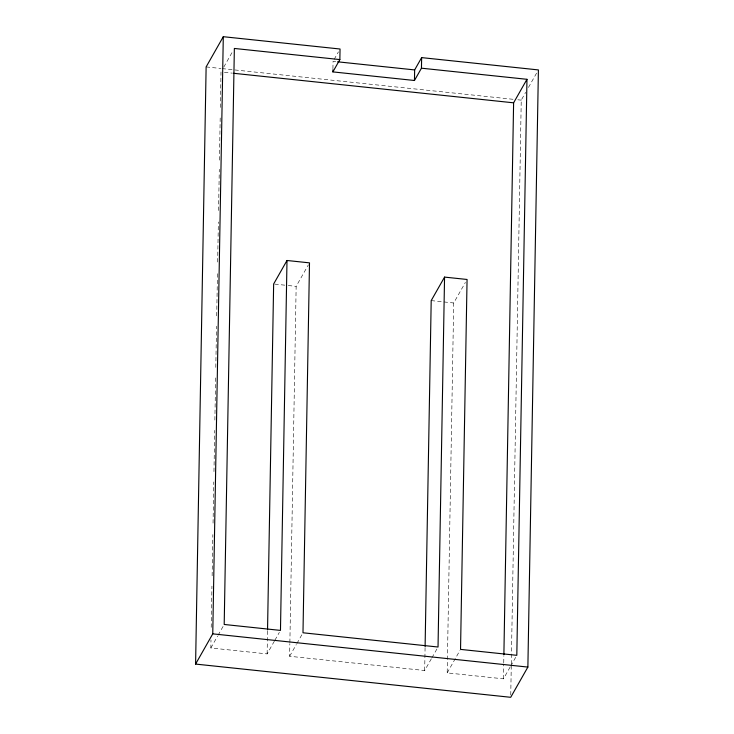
<?xml version="1.0" encoding="UTF-8"?>
<svg xmlns="http://www.w3.org/2000/svg" width="734" height="734" viewBox="0 0 734 734"><rect width="100%" height="100%" fill="white"/><g stroke="black" fill="none" stroke-linecap="round" stroke-linejoin="round"><path stroke-width="0.55" stroke-dasharray="3.67 2.75" d="M274.351 641.177L267.121 653.911L210.851 647.975L210.988 639.956M211.218 627.359L211.942 586.136M212.126 575.832L212.851 534.609M213.053 523.149L213.778 481.926M213.961 471.623L214.686 430.399M214.869 420.087L215.612 377.716M215.796 367.413L216.521 326.19M216.704 315.877L217.457 273.507M217.659 262.056L218.365 221.98M218.567 210.52L219.292 169.297M219.448 160.14L220.2 117.77M220.383 107.458L221.007 71.96M267.121 653.911L267.543 629.855M431.353 658.774L424.674 670.518L289.627 656.279L289.847 643.681M289.875 642.534L296.151 286.361L308.39 264.818M332.924 68.721L333.053 61.326L336.456 61.684M424.674 670.518L425.105 646.471M510.13 667.078L503.46 678.831L447.189 672.894L453.704 302.977L465.393 282.416M503.46 678.831L503.717 663.94M503.744 662.793L503.863 655.93M510.754 695.006L511.277 665.206M511.295 664.059L521.241 100.145L525.663 92.346M223.787 67.06L233.247 50.417M334.135 59.426L338.438 51.857M528.434 87.474L536.747 72.85M210.851 647.975L217.53 636.222M218.081 635.24L223.65 625.451M274.911 640.195L279.36 632.359M289.627 656.279L296.307 644.535M296.866 643.553L302.426 633.754M431.913 657.792L436.913 648.975M447.189 672.894L459.979 650.37M510.69 666.096L515.699 657.288M206.126 66.922L220.916 68.482M222.053 68.601L513.277 99.31M517.828 99.787L521.241 100.145M224.421 72.317L232.394 73.161M274.773 284.113L287.15 285.416M288.269 285.535L296.151 286.361M431.197 300.601L453.704 302.977"/><path stroke-width="1.1" d="M195.593 664.077L206.126 66.922L223.292 36.7L340.053 49.013L339.86 59.582L332.869 71.895L414.462 80.492L421.454 68.189L421.646 57.619L538.407 69.923L527.874 667.078L510.708 697.3L195.593 664.077L212.759 633.855L223.292 36.7M267.543 629.855L273.644 283.994L286.994 260.487L309.5 262.864L302.986 632.781L438.033 647.021L444.556 277.103L467.063 279.471L460.539 649.388L516.809 655.324L526.966 79.309L421.454 68.189M286.994 260.487L280.471 630.405L224.2 624.469L234.357 48.453L339.86 59.582M332.869 71.895L332.906 69.776M414.462 80.492L414.646 69.923L421.646 57.619M425.105 646.471L431.197 300.601L444.556 277.103M503.882 654.783L513.607 102.815L526.966 79.309M337.594 61.803L414.646 69.923M233.531 73.281L513.607 102.815M212.759 633.855L527.874 667.078"/></g></svg>
